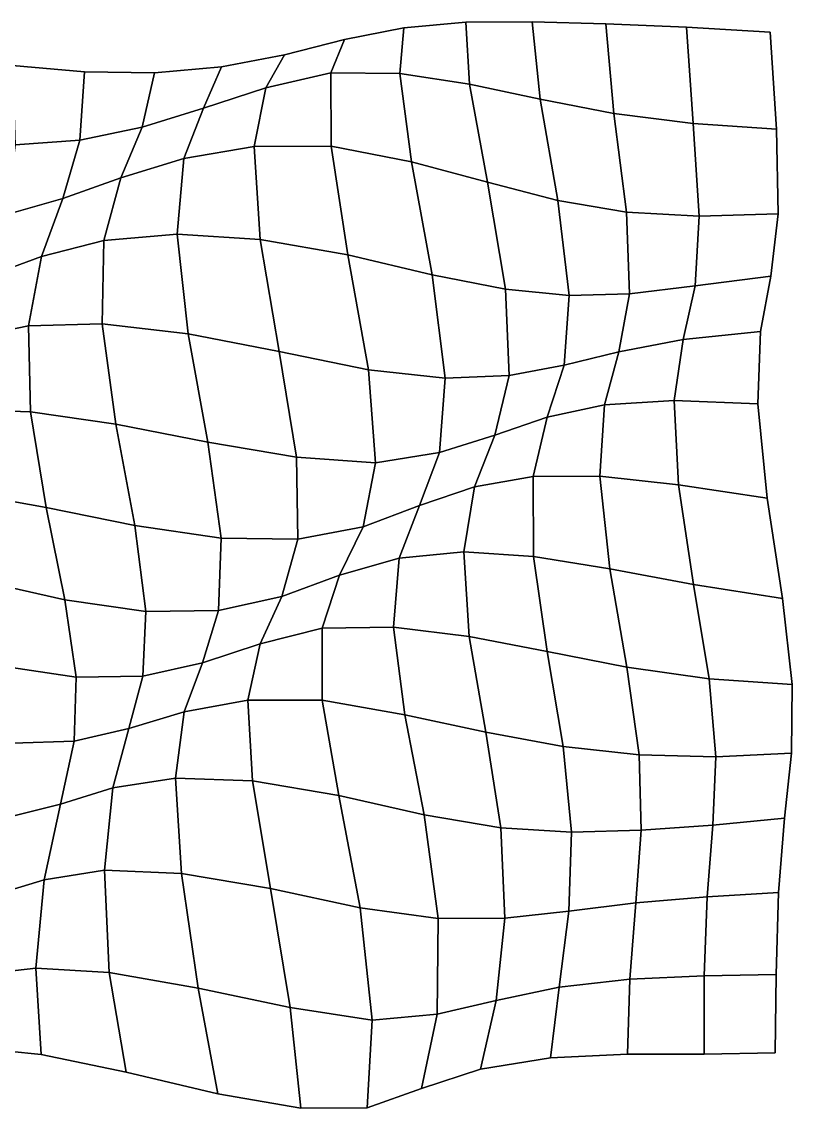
# Model space of a CAD drawing. Extents: x -160 to 226, y -141 to 124.
# Drawn here: x 37.4 to 225.9, y -141.3 to 124.5 of the extents above; entities that cross this region are included whole.
import ezdxf

# ---------------------------------------------------------------- set-up
doc = ezdxf.new("R2010")
doc.units = 0

msp = doc.modelspace()

# ---------------------------------------------------------------- linework, layer by layer
for points in [[(112.993935, 112.000046, 3.363359), (129.862137, 111.838135, 5.703214), (130.893127, 123.013481, 6.513507), (116.361984, 120.111443, 4.383746)], [(112.993935, 112.000046, 3.363359), (116.361984, 120.111443, 4.383746), (130.893127, 123.013481, 6.513507), (129.862137, 111.838135, 5.703214)], [(129.862137, 111.838135, 5.703214), (146.962982, 109.247078, 7.982174), (145.999985, 124.377266, 7.832023), (130.893127, 123.013481, 6.513507)], [(129.862137, 111.838135, 5.703214), (130.893127, 123.013481, 6.513507), (145.999985, 124.377266, 7.832023), (146.962982, 109.247078, 7.982174)], [(146.962982, 109.247078, 7.982174), (164.225235, 105.533997, 9.320182), (162.264481, 124.497879, 7.627948), (145.999985, 124.377266, 7.832023)], [(146.962982, 109.247078, 7.982174), (145.999985, 124.377266, 7.832023), (162.264481, 124.497879, 7.627948), (164.225235, 105.533997, 9.320182)], [(164.225235, 105.533997, 9.320182), (182.239075, 102.043846, 8.684985), (180.264542, 123.961304, 5.428155), (162.264481, 124.497879, 7.627948)], [(164.225235, 105.533997, 9.320182), (162.264481, 124.497879, 7.627948), (180.264542, 123.961304, 5.428155), (182.239075, 102.043846, 8.684985)], [(182.239075, 102.043846, 8.684985), (201.622528, 99.602982, 5.720099), (200.020721, 123.139275, 1.569532), (180.264542, 123.961304, 5.428155)], [(182.239075, 102.043846, 8.684985), (180.264542, 123.961304, 5.428155), (200.020721, 123.139275, 1.569532), (201.622528, 99.602982, 5.720099)], [(201.622528, 99.602982, 5.720099), (222.013809, 98.204018, 1.281546), (220.485764, 121.955467, -2.671299), (200.020721, 123.139275, 1.569532)], [(201.622528, 99.602982, 5.720099), (200.020721, 123.139275, 1.569532), (220.485764, 121.955467, -2.671299), (222.013809, 98.204018, 1.281546)], [(97.134567, 108.310303, 1.088256), (112.993935, 112.000046, 3.363359), (116.361984, 120.111443, 4.383746), (101.693726, 116.412926, 1.72817)], [(97.134567, 108.310303, 1.088256), (101.693726, 116.412926, 1.72817), (116.361984, 120.111443, 4.383746), (112.993935, 112.000046, 3.363359)], [(81.856079, 103.389587, -0.534451), (97.134567, 108.310303, 1.088256), (101.693726, 116.412926, 1.72817), (86.232697, 113.449249, -0.281452)], [(81.856079, 103.389587, -0.534451), (86.232697, 113.449249, -0.281452), (101.693726, 116.412926, 1.72817), (97.134567, 108.310303, 1.088256)], [(35.784855, 94.363579, -2.536921), (51.615398, 95.488373, -2.429226), (52.756935, 112.212738, -2.153942), (35.112358, 113.756325, -2.014851)], [(35.784855, 94.363579, -2.536921), (35.112358, 113.756325, -2.014851), (52.756935, 112.212738, -2.153942), (51.615398, 95.488373, -2.429226)], [(51.615398, 95.488373, -2.429226), (66.841972, 98.706802, -1.716897), (69.883163, 111.986412, -1.588372), (52.756935, 112.212738, -2.153942)], [(51.615398, 95.488373, -2.429226), (52.756935, 112.212738, -2.153942), (69.883163, 111.986412, -1.588372), (66.841972, 98.706802, -1.716897)], [(66.841972, 98.706802, -1.716897), (81.856079, 103.389587, -0.534451), (86.232697, 113.449249, -0.281452), (69.883163, 111.986412, -1.588372)], [(66.841972, 98.706802, -1.716897), (69.883163, 111.986412, -1.588372), (86.232697, 113.449249, -0.281452), (81.856079, 103.389587, -0.534451)], [(94.259697, 93.966087, -0.413694), (113.076843, 94.100632, 0.691813), (112.993935, 112.000046, 3.363359), (97.134567, 108.310303, 1.088256)], [(94.259697, 93.966087, -0.413694), (97.134567, 108.310303, 1.088256), (112.993935, 112.000046, 3.363359), (113.076843, 94.100632, 0.691813)], [(113.076843, 94.100632, 0.691813), (132.738556, 90.224335, 2.598572), (129.862137, 111.838135, 5.703214), (112.993935, 112.000046, 3.363359)], [(113.076843, 94.100632, 0.691813), (112.993935, 112.000046, 3.363359), (129.862137, 111.838135, 5.703214), (132.738556, 90.224335, 2.598572)], [(132.738556, 90.224335, 2.598572), (151.336395, 85.259277, 5.342973), (146.962982, 109.247078, 7.982174), (129.862137, 111.838135, 5.703214)], [(132.738556, 90.224335, 2.598572), (129.862137, 111.838135, 5.703214), (146.962982, 109.247078, 7.982174), (151.336395, 85.259277, 5.342973)], [(151.336395, 85.259277, 5.342973), (168.54567, 80.781845, 8.019124), (164.225235, 105.533997, 9.320182), (146.962982, 109.247078, 7.982174)], [(151.336395, 85.259277, 5.342973), (146.962982, 109.247078, 7.982174), (164.225235, 105.533997, 9.320182), (168.54567, 80.781845, 8.019124)], [(77.053047, 91.051521, -0.999149), (94.259697, 93.966087, -0.413694), (97.134567, 108.310303, 1.088256), (81.856079, 103.389587, -0.534451)], [(77.053047, 91.051521, -0.999149), (81.856079, 103.389587, -0.534451), (97.134567, 108.310303, 1.088256), (94.259697, 93.966087, -0.413694)], [(168.54567, 80.781845, 8.019124), (185.312454, 77.893372, 9.180132), (182.239075, 102.043846, 8.684985), (164.225235, 105.533997, 9.320182)], [(168.54567, 80.781845, 8.019124), (164.225235, 105.533997, 9.320182), (182.239075, 102.043846, 8.684985), (185.312454, 77.893372, 9.180132)], [(61.610008, 86.30912, -1.552637), (77.053047, 91.051521, -0.999149), (81.856079, 103.389587, -0.534451), (66.841972, 98.706802, -1.716897)], [(61.610008, 86.30912, -1.552637), (66.841972, 98.706802, -1.716897), (81.856079, 103.389587, -0.534451), (77.053047, 91.051521, -0.999149)], [(185.312454, 77.893372, 9.180132), (203.099915, 76.959106, 7.80175), (201.622528, 99.602982, 5.720099), (182.239075, 102.043846, 8.684985)], [(185.312454, 77.893372, 9.180132), (182.239075, 102.043846, 8.684985), (201.622528, 99.602982, 5.720099), (203.099915, 76.959106, 7.80175)], [(47.448807, 81.227852, -2.09341), (61.610008, 86.30912, -1.552637), (66.841972, 98.706802, -1.716897), (51.615398, 95.488373, -2.429226)], [(47.448807, 81.227852, -2.09341), (51.615398, 95.488373, -2.429226), (66.841972, 98.706802, -1.716897), (61.610008, 86.30912, -1.552637)], [(203.099915, 76.959106, 7.80175), (222.434418, 77.518814, 4.16584), (222.013809, 98.204018, 1.281546), (201.622528, 99.602982, 5.720099)], [(203.099915, 76.959106, 7.80175), (201.622528, 99.602982, 5.720099), (222.013809, 98.204018, 1.281546), (222.434418, 77.518814, 4.16584)], [(33.72604, 77.360405, -2.358249), (47.448807, 81.227852, -2.09341), (51.615398, 95.488373, -2.429226), (35.784855, 94.363579, -2.536921)], [(33.72604, 77.360405, -2.358249), (35.784855, 94.363579, -2.536921), (51.615398, 95.488373, -2.429226), (47.448807, 81.227852, -2.09341)], [(75.431664, 72.575363, -1.886302), (95.70916, 71.235924, -2.530653), (94.259697, 93.966087, -0.413694), (77.053047, 91.051521, -0.999149)], [(75.431664, 72.575363, -1.886302), (77.053047, 91.051521, -0.999149), (94.259697, 93.966087, -0.413694), (95.70916, 71.235924, -2.530653)], [(95.70916, 71.235924, -2.530653), (117.203056, 67.502213, -2.698982), (113.076843, 94.100632, 0.691813), (94.259697, 93.966087, -0.413694)], [(95.70916, 71.235924, -2.530653), (94.259697, 93.966087, -0.413694), (113.076843, 94.100632, 0.691813), (117.203056, 67.502213, -2.698982)], [(117.203056, 67.502213, -2.698982), (137.779037, 62.609749, -1.300034), (132.738556, 90.224335, 2.598572), (113.076843, 94.100632, 0.691813)], [(117.203056, 67.502213, -2.698982), (113.076843, 94.100632, 0.691813), (132.738556, 90.224335, 2.598572), (137.779037, 62.609749, -1.300034)], [(57.492714, 71.008911, -1.480634), (75.431664, 72.575363, -1.886302), (77.053047, 91.051521, -0.999149), (61.610008, 86.30912, -1.552637)], [(57.492714, 71.008911, -1.480634), (61.610008, 86.30912, -1.552637), (77.053047, 91.051521, -0.999149), (75.431664, 72.575363, -1.886302)], [(137.779037, 62.609749, -1.300034), (155.770645, 59.050106, 1.682858), (151.336395, 85.259277, 5.342973), (132.738556, 90.224335, 2.598572)], [(137.779037, 62.609749, -1.300034), (132.738556, 90.224335, 2.598572), (151.336395, 85.259277, 5.342973), (155.770645, 59.050106, 1.682858)], [(42.27446, 67.093857, -1.457297), (57.492714, 71.008911, -1.480634), (61.610008, 86.30912, -1.552637), (47.448807, 81.227852, -2.09341)], [(42.27446, 67.093857, -1.457297), (47.448807, 81.227852, -2.09341), (61.610008, 86.30912, -1.552637), (57.492714, 71.008911, -1.480634)], [(155.770645, 59.050106, 1.682858), (171.333496, 57.515873, 5.346238), (168.54567, 80.781845, 8.019124), (151.336395, 85.259277, 5.342973)], [(155.770645, 59.050106, 1.682858), (151.336395, 85.259277, 5.342973), (168.54567, 80.781845, 8.019124), (171.333496, 57.515873, 5.346238)], [(29.31954, 62.341022, -1.571967), (42.27446, 67.093857, -1.457297), (47.448807, 81.227852, -2.09341), (33.72604, 77.360405, -2.358249)], [(29.31954, 62.341022, -1.571967), (33.72604, 77.360405, -2.358249), (47.448807, 81.227852, -2.09341), (42.27446, 67.093857, -1.457297)], [(171.333496, 57.515873, 5.346238), (186.058441, 57.975346, 8.002085), (185.312454, 77.893372, 9.180132), (168.54567, 80.781845, 8.019124)], [(171.333496, 57.515873, 5.346238), (168.54567, 80.781845, 8.019124), (185.312454, 77.893372, 9.180132), (186.058441, 57.975346, 8.002085)], [(186.058441, 57.975346, 8.002085), (202.129227, 59.864307, 8.171271), (203.099915, 76.959106, 7.80175), (185.312454, 77.893372, 9.180132)], [(186.058441, 57.975346, 8.002085), (185.312454, 77.893372, 9.180132), (203.099915, 76.959106, 7.80175), (202.129227, 59.864307, 8.171271)], [(202.129227, 59.864307, 8.171271), (220.64769, 62.291862, 5.669807), (222.434418, 77.518814, 4.16584), (203.099915, 76.959106, 7.80175)], [(202.129227, 59.864307, 8.171271), (203.099915, 76.959106, 7.80175), (222.434418, 77.518814, 4.16584), (220.64769, 62.291862, 5.669807)], [(57.096207, 50.574272, -1.785183), (78.103493, 48.139252, -3.214092), (75.431664, 72.575363, -1.886302), (57.492714, 71.008911, -1.480634)], [(57.096207, 50.574272, -1.785183), (57.492714, 71.008911, -1.480634), (75.431664, 72.575363, -1.886302), (78.103493, 48.139252, -3.214092)], [(78.103493, 48.139252, -3.214092), (100.416275, 43.814114, -4.837358), (95.70916, 71.235924, -2.530653), (75.431664, 72.575363, -1.886302)], [(78.103493, 48.139252, -3.214092), (75.431664, 72.575363, -1.886302), (95.70916, 71.235924, -2.530653), (100.416275, 43.814114, -4.837358)], [(39.029125, 50.137962, -0.885657), (57.096207, 50.574272, -1.785183), (57.492714, 71.008911, -1.480634), (42.27446, 67.093857, -1.457297)], [(39.029125, 50.137962, -0.885657), (42.27446, 67.093857, -1.457297), (57.492714, 71.008911, -1.480634), (57.096207, 50.574272, -1.785183)], [(100.416275, 43.814114, -4.837358), (122.206322, 39.37122, -5.802549), (117.203056, 67.502213, -2.698982), (95.70916, 71.235924, -2.530653)], [(100.416275, 43.814114, -4.837358), (95.70916, 71.235924, -2.530653), (117.203056, 67.502213, -2.698982), (122.206322, 39.37122, -5.802549)], [(24.696411, 47.167519, -0.467683), (39.029125, 50.137962, -0.885657), (42.27446, 67.093857, -1.457297), (29.31954, 62.341022, -1.571967)], [(24.696411, 47.167519, -0.467683), (29.31954, 62.341022, -1.571967), (42.27446, 67.093857, -1.457297), (39.029125, 50.137962, -0.885657)], [(122.206322, 39.37122, -5.802549), (140.976959, 37.322052, -4.521698), (137.779037, 62.609749, -1.300034), (117.203056, 67.502213, -2.698982)], [(122.206322, 39.37122, -5.802549), (117.203056, 67.502213, -2.698982), (137.779037, 62.609749, -1.300034), (140.976959, 37.322052, -4.521698)], [(140.976959, 37.322052, -4.521698), (156.597122, 37.965935, -1.259067), (155.770645, 59.050106, 1.682858), (137.779037, 62.609749, -1.300034)], [(140.976959, 37.322052, -4.521698), (137.779037, 62.609749, -1.300034), (155.770645, 59.050106, 1.682858), (156.597122, 37.965935, -1.259067)], [(199.16684, 46.739174, 7.615291), (218.114426, 48.691071, 5.975101), (220.64769, 62.291862, 5.669807), (202.129227, 59.864307, 8.171271)], [(199.16684, 46.739174, 7.615291), (202.129227, 59.864307, 8.171271), (220.64769, 62.291862, 5.669807), (218.114426, 48.691071, 5.975101)], [(156.597122, 37.965935, -1.259067), (170.081024, 40.512543, 3.01646), (171.333496, 57.515873, 5.346238), (155.770645, 59.050106, 1.682858)], [(156.597122, 37.965935, -1.259067), (155.770645, 59.050106, 1.682858), (171.333496, 57.515873, 5.346238), (170.081024, 40.512543, 3.01646)], [(183.496017, 43.784389, 6.509429), (199.16684, 46.739174, 7.615291), (202.129227, 59.864307, 8.171271), (186.058441, 57.975346, 8.002085)], [(183.496017, 43.784389, 6.509429), (186.058441, 57.975346, 8.002085), (202.129227, 59.864307, 8.171271), (199.16684, 46.739174, 7.615291)], [(170.081024, 40.512543, 3.01646), (183.496017, 43.784389, 6.509429), (186.058441, 57.975346, 8.002085), (171.333496, 57.515873, 5.346238)], [(170.081024, 40.512543, 3.01646), (171.333496, 57.515873, 5.346238), (186.058441, 57.975346, 8.002085), (183.496017, 43.784389, 6.509429)], [(39.566296, 29.114336, -0.293911), (60.448414, 26.065552, -2.143068), (57.096207, 50.574272, -1.785183), (39.029125, 50.137962, -0.885657)], [(39.566296, 29.114336, -0.293911), (39.029125, 50.137962, -0.885657), (57.096207, 50.574272, -1.785183), (60.448414, 26.065552, -2.143068)], [(60.448414, 26.065552, -2.143068), (82.902176, 21.695671, -4.398306), (78.103493, 48.139252, -3.214092), (57.096207, 50.574272, -1.785183)], [(60.448414, 26.065552, -2.143068), (57.096207, 50.574272, -1.785183), (78.103493, 48.139252, -3.214092), (82.902176, 21.695671, -4.398306)], [(22.44314, 29.617262, 0.86045), (39.566296, 29.114336, -0.293911), (39.029125, 50.137962, -0.885657), (24.696411, 47.167519, -0.467683)], [(22.44314, 29.617262, 0.86045), (24.696411, 47.167519, -0.467683), (39.029125, 50.137962, -0.885657), (39.566296, 29.114336, -0.293911)], [(82.902176, 21.695671, -4.398306), (104.598511, 17.959896, -6.508901), (100.416275, 43.814114, -4.837358), (78.103493, 48.139252, -3.214092)], [(82.902176, 21.695671, -4.398306), (78.103493, 48.139252, -3.214092), (100.416275, 43.814114, -4.837358), (104.598511, 17.959896, -6.508901)], [(197.011963, 31.822094, 6.755599), (217.455383, 31.073431, 5.415975), (218.114426, 48.691071, 5.975101), (199.16684, 46.739174, 7.615291)], [(197.011963, 31.822094, 6.755599), (199.16684, 46.739174, 7.615291), (218.114426, 48.691071, 5.975101), (217.455383, 31.073431, 5.415975)], [(179.969208, 30.776369, 5.534947), (197.011963, 31.822094, 6.755599), (199.16684, 46.739174, 7.615291), (183.496017, 43.784389, 6.509429)], [(179.969208, 30.776369, 5.534947), (183.496017, 43.784389, 6.509429), (199.16684, 46.739174, 7.615291), (197.011963, 31.822094, 6.755599)], [(104.598511, 17.959896, -6.508901), (123.961792, 16.602213, -7.598707), (122.206322, 39.37122, -5.802549), (100.416275, 43.814114, -4.837358)], [(104.598511, 17.959896, -6.508901), (100.416275, 43.814114, -4.837358), (122.206322, 39.37122, -5.802549), (123.961792, 16.602213, -7.598707)], [(165.938568, 27.751776, 1.962243), (179.969208, 30.776369, 5.534947), (183.496017, 43.784389, 6.509429), (170.081024, 40.512543, 3.01646)], [(165.938568, 27.751776, 1.962243), (170.081024, 40.512543, 3.01646), (183.496017, 43.784389, 6.509429), (179.969208, 30.776369, 5.534947)], [(153.127533, 23.408777, -2.467461), (165.938568, 27.751776, 1.962243), (170.081024, 40.512543, 3.01646), (156.597122, 37.965935, -1.259067)], [(153.127533, 23.408777, -2.467461), (156.597122, 37.965935, -1.259067), (170.081024, 40.512543, 3.01646), (165.938568, 27.751776, 1.962243)], [(123.961792, 16.602213, -7.598707), (139.631592, 19.115709, -6.018187), (140.976959, 37.322052, -4.521698), (122.206322, 39.37122, -5.802549)], [(123.961792, 16.602213, -7.598707), (122.206322, 39.37122, -5.802549), (140.976959, 37.322052, -4.521698), (139.631592, 19.115709, -6.018187)], [(139.631592, 19.115709, -6.018187), (153.127533, 23.408777, -2.467461), (156.597122, 37.965935, -1.259067), (140.976959, 37.322052, -4.521698)], [(139.631592, 19.115709, -6.018187), (140.976959, 37.322052, -4.521698), (156.597122, 37.965935, -1.259067), (153.127533, 23.408777, -2.467461)], [(23.845465, 9.205873, 2.559028), (43.362114, 5.639633, 0.885962), (39.566296, 29.114336, -0.293911), (22.44314, 29.617262, 0.86045)], [(23.845465, 9.205873, 2.559028), (22.44314, 29.617262, 0.86045), (39.566296, 29.114336, -0.293911), (43.362114, 5.639633, 0.885962)], [(162.522095, 13.286321, 2.10507), (178.835648, 13.312562, 4.943435), (179.969208, 30.776369, 5.534947), (165.938568, 27.751776, 1.962243)], [(162.522095, 13.286321, 2.10507), (165.938568, 27.751776, 1.962243), (179.969208, 30.776369, 5.534947), (178.835648, 13.312562, 4.943435)], [(178.835648, 13.312562, 4.943435), (198.02095, 11.2045, 5.626983), (197.011963, 31.822094, 6.755599), (179.969208, 30.776369, 5.534947)], [(178.835648, 13.312562, 4.943435), (179.969208, 30.776369, 5.534947), (197.011963, 31.822094, 6.755599), (198.02095, 11.2045, 5.626983)], [(198.02095, 11.2045, 5.626983), (219.773132, 7.984342, 4.243218), (217.455383, 31.073431, 5.415975), (197.011963, 31.822094, 6.755599)], [(198.02095, 11.2045, 5.626983), (197.011963, 31.822094, 6.755599), (217.455383, 31.073431, 5.415975), (219.773132, 7.984342, 4.243218)], [(43.362114, 5.639633, 0.885962), (65.039085, 1.275404, -1.634573), (60.448414, 26.065552, -2.143068), (39.566296, 29.114336, -0.293911)], [(43.362114, 5.639633, 0.885962), (39.566296, 29.114336, -0.293911), (60.448414, 26.065552, -2.143068), (65.039085, 1.275404, -1.634573)], [(148.176849, 10.747349, -1.821188), (162.522095, 13.286321, 2.10507), (165.938568, 27.751776, 1.962243), (153.127533, 23.408777, -2.467461)], [(148.176849, 10.747349, -1.821188), (153.127533, 23.408777, -2.467461), (165.938568, 27.751776, 1.962243), (162.522095, 13.286321, 2.10507)], [(65.039085, 1.275404, -1.634573), (86.167755, -1.793699, -4.323414), (82.902176, 21.695671, -4.398306), (60.448414, 26.065552, -2.143068)], [(65.039085, 1.275404, -1.634573), (60.448414, 26.065552, -2.143068), (82.902176, 21.695671, -4.398306), (86.167755, -1.793699, -4.323414)], [(86.167755, -1.793699, -4.323414), (104.915001, -2.030803, -6.46243), (104.598511, 17.959896, -6.508901), (82.902176, 21.695671, -4.398306)], [(86.167755, -1.793699, -4.323414), (82.902176, 21.695671, -4.398306), (104.598511, 17.959896, -6.508901), (104.915001, -2.030803, -6.46243)], [(134.669464, 6.169917, -5.326034), (148.176849, 10.747349, -1.821188), (153.127533, 23.408777, -2.467461), (139.631592, 19.115709, -6.018187)], [(134.669464, 6.169917, -5.326034), (139.631592, 19.115709, -6.018187), (153.127533, 23.408777, -2.467461), (148.176849, 10.747349, -1.821188)], [(120.897987, 0.933887, -7.219598), (134.669464, 6.169917, -5.326034), (139.631592, 19.115709, -6.018187), (123.961792, 16.602213, -7.598707)], [(120.897987, 0.933887, -7.219598), (123.961792, 16.602213, -7.598707), (139.631592, 19.115709, -6.018187), (134.669464, 6.169917, -5.326034)], [(104.915001, -2.030803, -6.46243), (120.897987, 0.933887, -7.219598), (123.961792, 16.602213, -7.598707), (104.598511, 17.959896, -6.508901)], [(104.915001, -2.030803, -6.46243), (104.598511, 17.959896, -6.508901), (123.961792, 16.602213, -7.598707), (120.897987, 0.933887, -7.219598)], [(162.57933, -6.293245, 3.053954), (181.233398, -9.330127, 4.542824), (178.835648, 13.312562, 4.943435), (162.522095, 13.286321, 2.10507)], [(162.57933, -6.293245, 3.053954), (162.522095, 13.286321, 2.10507), (178.835648, 13.312562, 4.943435), (181.233398, -9.330127, 4.542824)], [(181.233398, -9.330127, 4.542824), (201.743576, -13.169393, 4.305885), (198.02095, 11.2045, 5.626983), (178.835648, 13.312562, 4.943435)], [(181.233398, -9.330127, 4.542824), (178.835648, 13.312562, 4.943435), (198.02095, 11.2045, 5.626983), (201.743576, -13.169393, 4.305885)], [(129.743042, -6.716962, -2.422836), (145.514343, -5.181688, 0.354383), (148.176849, 10.747349, -1.821188), (134.669464, 6.169917, -5.326034)], [(129.743042, -6.716962, -2.422836), (134.669464, 6.169917, -5.326034), (148.176849, 10.747349, -1.821188), (145.514343, -5.181688, 0.354383)], [(145.514343, -5.181688, 0.354383), (162.57933, -6.293245, 3.053954), (162.522095, 13.286321, 2.10507), (148.176849, 10.747349, -1.821188)], [(145.514343, -5.181688, 0.354383), (148.176849, 10.747349, -1.821188), (162.522095, 13.286321, 2.10507), (162.57933, -6.293245, 3.053954)], [(201.743576, -13.169393, 4.305885), (223.478226, -16.559206, 2.801224), (219.773132, 7.984342, 4.243218), (198.02095, 11.2045, 5.626983)], [(201.743576, -13.169393, 4.305885), (198.02095, 11.2045, 5.626983), (219.773132, 7.984342, 4.243218), (223.478226, -16.559206, 2.801224)], [(28.071005, -12.458857, 4.683975), (47.983124, -16.897228, 3.169241), (43.362114, 5.639633, 0.885962), (23.845465, 9.205873, 2.559028)], [(28.071005, -12.458857, 4.683975), (23.845465, 9.205873, 2.559028), (43.362114, 5.639633, 0.885962), (47.983124, -16.897228, 3.169241)], [(47.983124, -16.897228, 3.169241), (67.762344, -19.778299, 0.647595), (65.039085, 1.275404, -1.634573), (43.362114, 5.639633, 0.885962)], [(47.983124, -16.897228, 3.169241), (43.362114, 5.639633, 0.885962), (65.039085, 1.275404, -1.634573), (67.762344, -19.778299, 0.647595)], [(115.159897, -10.882137, -4.134631), (129.743042, -6.716962, -2.422836), (134.669464, 6.169917, -5.326034), (120.897987, 0.933887, -7.219598)], [(115.159897, -10.882137, -4.134631), (120.897987, 0.933887, -7.219598), (134.669464, 6.169917, -5.326034), (129.743042, -6.716962, -2.422836)], [(67.762344, -19.778299, 0.647595), (85.554802, -19.502522, -1.954303), (86.167755, -1.793699, -4.323414), (65.039085, 1.275404, -1.634573)], [(67.762344, -19.778299, 0.647595), (65.039085, 1.275404, -1.634573), (86.167755, -1.793699, -4.323414), (85.554802, -19.502522, -1.954303)], [(101.027298, -16.0695, -3.786607), (115.159897, -10.882137, -4.134631), (120.897987, 0.933887, -7.219598), (104.915001, -2.030803, -6.46243)], [(101.027298, -16.0695, -3.786607), (104.915001, -2.030803, -6.46243), (120.897987, 0.933887, -7.219598), (115.159897, -10.882137, -4.134631)], [(85.554802, -19.502522, -1.954303), (101.027298, -16.0695, -3.786607), (104.915001, -2.030803, -6.46243), (86.167755, -1.793699, -4.323414)], [(85.554802, -19.502522, -1.954303), (86.167755, -1.793699, -4.323414), (104.915001, -2.030803, -6.46243), (101.027298, -16.0695, -3.786607)], [(128.31955, -23.566433, 1.773094), (146.893204, -25.904421, 3.059949), (145.514343, -5.181688, 0.354383), (129.743042, -6.716962, -2.422836)], [(128.31955, -23.566433, 1.773094), (129.743042, -6.716962, -2.422836), (145.514343, -5.181688, 0.354383), (146.893204, -25.904421, 3.059949)], [(146.893204, -25.904421, 3.059949), (165.901703, -29.572758, 4.011756), (162.57933, -6.293245, 3.053954), (145.514343, -5.181688, 0.354383)], [(146.893204, -25.904421, 3.059949), (145.514343, -5.181688, 0.354383), (162.57933, -6.293245, 3.053954), (165.901703, -29.572758, 4.011756)], [(110.859573, -23.836109, 1.032981), (128.31955, -23.566433, 1.773094), (129.743042, -6.716962, -2.422836), (115.159897, -10.882137, -4.134631)], [(110.859573, -23.836109, 1.032981), (115.159897, -10.882137, -4.134631), (129.743042, -6.716962, -2.422836), (128.31955, -23.566433, 1.773094)], [(165.901703, -29.572758, 4.011756), (185.382553, -33.347382, 3.975231), (181.233398, -9.330127, 4.542824), (162.57933, -6.293245, 3.053954)], [(165.901703, -29.572758, 4.011756), (162.57933, -6.293245, 3.053954), (181.233398, -9.330127, 4.542824), (185.382553, -33.347382, 3.975231)], [(185.382553, -33.347382, 3.975231), (205.553741, -36.26704, 2.939925), (201.743576, -13.169393, 4.305885), (181.233398, -9.330127, 4.542824)], [(185.382553, -33.347382, 3.975231), (181.233398, -9.330127, 4.542824), (201.743576, -13.169393, 4.305885), (205.553741, -36.26704, 2.939925)], [(32.692154, -33.146519, 6.713663), (50.751869, -35.838177, 6.292944), (47.983124, -16.897228, 3.169241), (28.071005, -12.458857, 4.683975)], [(32.692154, -33.146519, 6.713663), (28.071005, -12.458857, 4.683975), (47.983124, -16.897228, 3.169241), (50.751869, -35.838177, 6.292944)], [(95.748428, -27.636177, 1.270008), (110.859573, -23.836109, 1.032981), (115.159897, -10.882137, -4.134631), (101.027298, -16.0695, -3.786607)], [(95.748428, -27.636177, 1.270008), (101.027298, -16.0695, -3.786607), (115.159897, -10.882137, -4.134631), (110.859573, -23.836109, 1.032981)], [(205.553741, -36.26704, 2.939925), (225.886398, -37.633968, 1.558617), (223.478226, -16.559206, 2.801224), (201.743576, -13.169393, 4.305885)], [(205.553741, -36.26704, 2.939925), (201.743576, -13.169393, 4.305885), (223.478226, -16.559206, 2.801224), (225.886398, -37.633968, 1.558617)], [(50.751869, -35.838177, 6.292944), (67.045273, -35.578194, 4.636761), (67.762344, -19.778299, 0.647595), (47.983124, -16.897228, 3.169241)], [(50.751869, -35.838177, 6.292944), (47.983124, -16.897228, 3.169241), (67.762344, -19.778299, 0.647595), (67.045273, -35.578194, 4.636761)], [(81.625069, -32.304626, 2.668184), (95.748428, -27.636177, 1.270008), (101.027298, -16.0695, -3.786607), (85.554802, -19.502522, -1.954303)], [(81.625069, -32.304626, 2.668184), (85.554802, -19.502522, -1.954303), (101.027298, -16.0695, -3.786607), (95.748428, -27.636177, 1.270008)], [(67.045273, -35.578194, 4.636761), (81.625069, -32.304626, 2.668184), (85.554802, -19.502522, -1.954303), (67.762344, -19.778299, 0.647595)], [(67.045273, -35.578194, 4.636761), (67.762344, -19.778299, 0.647595), (85.554802, -19.502522, -1.954303), (81.625069, -32.304626, 2.668184)], [(92.734169, -41.440872, 6.80071), (110.881958, -41.444931, 6.274063), (110.859573, -23.836109, 1.032981), (95.748428, -27.636177, 1.270008)], [(92.734169, -41.440872, 6.80071), (95.748428, -27.636177, 1.270008), (110.859573, -23.836109, 1.032981), (110.881958, -41.444931, 6.274063)], [(110.881958, -41.444931, 6.274063), (131.106552, -45.01466, 5.509829), (128.31955, -23.566433, 1.773094), (110.859573, -23.836109, 1.032981)], [(110.881958, -41.444931, 6.274063), (110.859573, -23.836109, 1.032981), (128.31955, -23.566433, 1.773094), (131.106552, -45.01466, 5.509829)], [(131.106552, -45.01466, 5.509829), (150.945129, -49.283497, 4.980584), (146.893204, -25.904421, 3.059949), (128.31955, -23.566433, 1.773094)], [(131.106552, -45.01466, 5.509829), (128.31955, -23.566433, 1.773094), (146.893204, -25.904421, 3.059949), (150.945129, -49.283497, 4.980584)], [(150.945129, -49.283497, 4.980584), (169.877045, -52.757591, 4.229916), (165.901703, -29.572758, 4.011756), (146.893204, -25.904421, 3.059949)], [(150.945129, -49.283497, 4.980584), (146.893204, -25.904421, 3.059949), (165.901703, -29.572758, 4.011756), (169.877045, -52.757591, 4.229916)], [(77.165131, -44.269566, 7.784642), (92.734169, -41.440872, 6.80071), (95.748428, -27.636177, 1.270008), (81.625069, -32.304626, 2.668184)], [(77.165131, -44.269566, 7.784642), (81.625069, -32.304626, 2.668184), (95.748428, -27.636177, 1.270008), (92.734169, -41.440872, 6.80071)], [(169.877045, -52.757591, 4.229916), (188.436096, -54.802902, 3.062035), (185.382553, -33.347382, 3.975231), (165.901703, -29.572758, 4.011756)], [(169.877045, -52.757591, 4.229916), (165.901703, -29.572758, 4.011756), (185.382553, -33.347382, 3.975231), (188.436096, -54.802902, 3.062035)], [(35.132866, -51.992565, 7.446102), (50.223232, -51.450382, 8.809786), (50.751869, -35.838177, 6.292944), (32.692154, -33.146519, 6.713663)], [(35.132866, -51.992565, 7.446102), (32.692154, -33.146519, 6.713663), (50.751869, -35.838177, 6.292944), (50.223232, -51.450382, 8.809786)], [(63.603561, -48.362503, 8.704586), (77.165131, -44.269566, 7.784642), (81.625069, -32.304626, 2.668184), (67.045273, -35.578194, 4.636761)], [(63.603561, -48.362503, 8.704586), (67.045273, -35.578194, 4.636761), (81.625069, -32.304626, 2.668184), (77.165131, -44.269566, 7.784642)], [(188.436096, -54.802902, 3.062035), (207.169373, -55.333614, 1.762757), (205.553741, -36.26704, 2.939925), (185.382553, -33.347382, 3.975231)], [(188.436096, -54.802902, 3.062035), (185.382553, -33.347382, 3.975231), (205.553741, -36.26704, 2.939925), (207.169373, -55.333614, 1.762757)], [(50.223232, -51.450382, 8.809786), (63.603561, -48.362503, 8.704586), (67.045273, -35.578194, 4.636761), (50.751869, -35.838177, 6.292944)], [(50.223232, -51.450382, 8.809786), (50.751869, -35.838177, 6.292944), (67.045273, -35.578194, 4.636761), (63.603561, -48.362503, 8.704586)], [(207.169373, -55.333614, 1.762757), (225.72879, -54.438019, 0.890325), (225.886398, -37.633968, 1.558617), (205.553741, -36.26704, 2.939925)], [(207.169373, -55.333614, 1.762757), (205.553741, -36.26704, 2.939925), (225.886398, -37.633968, 1.558617), (225.72879, -54.438019, 0.890325)], [(75.041283, -60.506035, 10.556993), (93.884895, -61.181564, 9.965823), (92.734169, -41.440872, 6.80071), (77.165131, -44.269566, 7.784642)], [(75.041283, -60.506035, 10.556993), (77.165131, -44.269566, 7.784642), (92.734169, -41.440872, 6.80071), (93.884895, -61.181564, 9.965823)], [(93.884895, -61.181564, 9.965823), (114.981171, -64.738235, 9.037306), (110.881958, -41.444931, 6.274063), (92.734169, -41.440872, 6.80071)], [(93.884895, -61.181564, 9.965823), (92.734169, -41.440872, 6.80071), (110.881958, -41.444931, 6.274063), (114.981171, -64.738235, 9.037306)], [(114.981171, -64.738235, 9.037306), (135.867599, -69.493858, 7.018042), (131.106552, -45.01466, 5.509829), (110.881958, -41.444931, 6.274063)], [(114.981171, -64.738235, 9.037306), (110.881958, -41.444931, 6.274063), (131.106552, -45.01466, 5.509829), (135.867599, -69.493858, 7.018042)], [(59.678642, -62.911617, 10.325267), (75.041283, -60.506035, 10.556993), (77.165131, -44.269566, 7.784642), (63.603561, -48.362503, 8.704586)], [(59.678642, -62.911617, 10.325267), (63.603561, -48.362503, 8.704586), (77.165131, -44.269566, 7.784642), (75.041283, -60.506035, 10.556993)], [(135.867599, -69.493858, 7.018042), (154.638107, -72.641785, 5.172804), (150.945129, -49.283497, 4.980584), (131.106552, -45.01466, 5.509829)], [(135.867599, -69.493858, 7.018042), (131.106552, -45.01466, 5.509829), (150.945129, -49.283497, 4.980584), (154.638107, -72.641785, 5.172804)], [(46.91468, -66.871674, 8.765224), (59.678642, -62.911617, 10.325267), (63.603561, -48.362503, 8.704586), (50.223232, -51.450382, 8.809786)], [(46.91468, -66.871674, 8.765224), (50.223232, -51.450382, 8.809786), (63.603561, -48.362503, 8.704586), (59.678642, -62.911617, 10.325267)], [(154.638107, -72.641785, 5.172804), (171.899002, -73.71991, 3.473609), (169.877045, -52.757591, 4.229916), (150.945129, -49.283497, 4.980584)], [(154.638107, -72.641785, 5.172804), (150.945129, -49.283497, 4.980584), (169.877045, -52.757591, 4.229916), (171.899002, -73.71991, 3.473609)], [(34.186321, -70.111366, 5.690649), (46.91468, -66.871674, 8.765224), (50.223232, -51.450382, 8.809786), (35.132866, -51.992565, 7.446102)], [(34.186321, -70.111366, 5.690649), (35.132866, -51.992565, 7.446102), (50.223232, -51.450382, 8.809786), (46.91468, -66.871674, 8.765224)], [(171.899002, -73.71991, 3.473609), (188.954407, -73.272575, 2.01877), (188.436096, -54.802902, 3.062035), (169.877045, -52.757591, 4.229916)], [(171.899002, -73.71991, 3.473609), (169.877045, -52.757591, 4.229916), (188.436096, -54.802902, 3.062035), (188.954407, -73.272575, 2.01877)], [(188.954407, -73.272575, 2.01877), (206.480789, -72.005516, 1.107523), (207.169373, -55.333614, 1.762757), (188.436096, -54.802902, 3.062035)], [(188.954407, -73.272575, 2.01877), (188.436096, -54.802902, 3.062035), (207.169373, -55.333614, 1.762757), (206.480789, -72.005516, 1.107523)], [(206.480789, -72.005516, 1.107523), (223.989746, -70.30835, 0.961063), (225.72879, -54.438019, 0.890325), (207.169373, -55.333614, 1.762757)], [(206.480789, -72.005516, 1.107523), (207.169373, -55.333614, 1.762757), (225.72879, -54.438019, 0.890325), (223.989746, -70.30835, 0.961063)], [(57.622292, -83.051514, 7.932858), (76.448288, -83.826096, 9.073331), (75.041283, -60.506035, 10.556993), (59.678642, -62.911617, 10.325267)], [(57.622292, -83.051514, 7.932858), (59.678642, -62.911617, 10.325267), (75.041283, -60.506035, 10.556993), (76.448288, -83.826096, 9.073331)], [(76.448288, -83.826096, 9.073331), (98.274223, -87.525795, 8.948067), (93.884895, -61.181564, 9.965823), (75.041283, -60.506035, 10.556993)], [(76.448288, -83.826096, 9.073331), (75.041283, -60.506035, 10.556993), (93.884895, -61.181564, 9.965823), (98.274223, -87.525795, 8.948067)], [(42.927689, -85.364899, 5.295475), (57.622292, -83.051514, 7.932858), (59.678642, -62.911617, 10.325267), (46.91468, -66.871674, 8.765224)], [(42.927689, -85.364899, 5.295475), (46.91468, -66.871674, 8.765224), (59.678642, -62.911617, 10.325267), (57.622292, -83.051514, 7.932858)], [(98.274223, -87.525795, 8.948067), (120.227859, -92.236214, 8.002917), (114.981171, -64.738235, 9.037306), (93.884895, -61.181564, 9.965823)], [(98.274223, -87.525795, 8.948067), (93.884895, -61.181564, 9.965823), (114.981171, -64.738235, 9.037306), (120.227859, -92.236214, 8.002917)], [(120.227859, -92.236214, 8.002917), (139.247879, -94.837616, 5.792334), (135.867599, -69.493858, 7.018042), (114.981171, -64.738235, 9.037306)], [(120.227859, -92.236214, 8.002917), (114.981171, -64.738235, 9.037306), (135.867599, -69.493858, 7.018042), (139.247879, -94.837616, 5.792334)], [(30.743118, -89.050499, 1.441148), (42.927689, -85.364899, 5.295475), (46.91468, -66.871674, 8.765224), (34.186321, -70.111366, 5.690649)], [(30.743118, -89.050499, 1.441148), (34.186321, -70.111366, 5.690649), (46.91468, -66.871674, 8.765224), (42.927689, -85.364899, 5.295475)], [(139.247879, -94.837616, 5.792334), (155.592148, -94.738762, 3.812624), (154.638107, -72.641785, 5.172804), (135.867599, -69.493858, 7.018042)], [(139.247879, -94.837616, 5.792334), (135.867599, -69.493858, 7.018042), (154.638107, -72.641785, 5.172804), (155.592148, -94.738762, 3.812624)], [(205.070953, -89.551453, 1.219002), (222.483566, -88.460121, 1.601667), (223.989746, -70.30835, 0.961063), (206.480789, -72.005516, 1.107523)], [(205.070953, -89.551453, 1.219002), (206.480789, -72.005516, 1.107523), (223.989746, -70.30835, 0.961063), (222.483566, -88.460121, 1.601667)], [(155.592148, -94.738762, 3.812624), (171.20784, -93.027969, 2.291297), (171.899002, -73.71991, 3.473609), (154.638107, -72.641785, 5.172804)], [(155.592148, -94.738762, 3.812624), (154.638107, -72.641785, 5.172804), (171.899002, -73.71991, 3.473609), (171.20784, -93.027969, 2.291297)], [(171.20784, -93.027969, 2.291297), (187.648193, -91.062279, 1.393052), (188.954407, -73.272575, 2.01877), (171.899002, -73.71991, 3.473609)], [(171.20784, -93.027969, 2.291297), (171.899002, -73.71991, 3.473609), (188.954407, -73.272575, 2.01877), (187.648193, -91.062279, 1.393052)], [(187.648193, -91.062279, 1.393052), (205.070953, -89.551453, 1.219002), (206.480789, -72.005516, 1.107523), (188.954407, -73.272575, 2.01877)], [(187.648193, -91.062279, 1.393052), (188.954407, -73.272575, 2.01877), (206.480789, -72.005516, 1.107523), (205.070953, -89.551453, 1.219002)], [(40.819439, -106.995224, -0.2563), (58.76413, -108.056084, 2.468669), (57.622292, -83.051514, 7.932858), (42.927689, -85.364899, 5.295475)], [(40.819439, -106.995224, -0.2563), (42.927689, -85.364899, 5.295475), (57.622292, -83.051514, 7.932858), (58.76413, -108.056084, 2.468669)], [(58.76413, -108.056084, 2.468669), (80.559708, -111.898315, 4.070334), (76.448288, -83.826096, 9.073331), (57.622292, -83.051514, 7.932858)], [(58.76413, -108.056084, 2.468669), (57.622292, -83.051514, 7.932858), (76.448288, -83.826096, 9.073331), (80.559708, -111.898315, 4.070334)], [(80.559708, -111.898315, 4.070334), (103.107704, -116.640129, 4.559775), (98.274223, -87.525795, 8.948067), (76.448288, -83.826096, 9.073331)], [(80.559708, -111.898315, 4.070334), (76.448288, -83.826096, 9.073331), (98.274223, -87.525795, 8.948067), (103.107704, -116.640129, 4.559775)], [(27.210108, -108.581963, -3.566421), (40.819439, -106.995224, -0.2563), (42.927689, -85.364899, 5.295475), (30.743118, -89.050499, 1.441148)], [(27.210108, -108.581963, -3.566421), (30.743118, -89.050499, 1.441148), (42.927689, -85.364899, 5.295475), (40.819439, -106.995224, -0.2563)], [(103.107704, -116.640129, 4.559775), (123.139229, -119.707191, 4.278224), (120.227859, -92.236214, 8.002917), (98.274223, -87.525795, 8.948067)], [(103.107704, -116.640129, 4.559775), (98.274223, -87.525795, 8.948067), (120.227859, -92.236214, 8.002917), (123.139229, -119.707191, 4.278224)], [(186.171356, -109.678337, 1.560142), (204.341965, -108.907104, 1.889169), (205.070953, -89.551453, 1.219002), (187.648193, -91.062279, 1.393052)], [(186.171356, -109.678337, 1.560142), (187.648193, -91.062279, 1.393052), (205.070953, -89.551453, 1.219002), (204.341965, -108.907104, 1.889169)], [(204.341965, -108.907104, 1.889169), (221.947052, -108.553864, 2.210532), (222.483566, -88.460121, 1.601667), (205.070953, -89.551453, 1.219002)], [(204.341965, -108.907104, 1.889169), (205.070953, -89.551453, 1.219002), (222.483566, -88.460121, 1.601667), (221.947052, -108.553864, 2.210532)], [(123.139229, -119.707191, 4.278224), (138.994019, -118.285767, 3.119009), (139.247879, -94.837616, 5.792334), (120.227859, -92.236214, 8.002917)], [(123.139229, -119.707191, 4.278224), (120.227859, -92.236214, 8.002917), (139.247879, -94.837616, 5.792334), (138.994019, -118.285767, 3.119009)], [(168.892319, -111.636032, 1.605586), (186.171356, -109.678337, 1.560142), (187.648193, -91.062279, 1.393052), (171.20784, -93.027969, 2.291297)], [(168.892319, -111.636032, 1.605586), (171.20784, -93.027969, 2.291297), (187.648193, -91.062279, 1.393052), (186.171356, -109.678337, 1.560142)], [(138.994019, -118.285767, 3.119009), (153.423996, -114.892197, 2.148045), (155.592148, -94.738762, 3.812624), (139.247879, -94.837616, 5.792334)], [(138.994019, -118.285767, 3.119009), (139.247879, -94.837616, 5.792334), (155.592148, -94.738762, 3.812624), (153.423996, -114.892197, 2.148045)], [(153.423996, -114.892197, 2.148045), (168.892319, -111.636032, 1.605586), (171.20784, -93.027969, 2.291297), (155.592148, -94.738762, 3.812624)], [(153.423996, -114.892197, 2.148045), (155.592148, -94.738762, 3.812624), (171.20784, -93.027969, 2.291297), (168.892319, -111.636032, 1.605586)], [(25.896555, -126.530579, -6.782009), (42.188152, -128.127106, -5.002761), (40.819439, -106.995224, -0.2563), (27.210108, -108.581963, -3.566421)], [(25.896555, -126.530579, -6.782009), (27.210108, -108.581963, -3.566421), (40.819439, -106.995224, -0.2563), (42.188152, -128.127106, -5.002761)], [(42.188152, -128.127106, -5.002761), (62.922741, -132.431488, -3.057403), (58.76413, -108.056084, 2.468669), (40.819439, -106.995224, -0.2563)], [(42.188152, -128.127106, -5.002761), (40.819439, -106.995224, -0.2563), (58.76413, -108.056084, 2.468669), (62.922741, -132.431488, -3.057403)], [(62.922741, -132.431488, -3.057403), (85.384926, -137.747604, -1.450301), (80.559708, -111.898315, 4.070334), (58.76413, -108.056084, 2.468669)], [(62.922741, -132.431488, -3.057403), (58.76413, -108.056084, 2.468669), (80.559708, -111.898315, 4.070334), (85.384926, -137.747604, -1.450301)], [(185.608154, -128.07933, 2.075732), (204.37146, -128.041122, 2.241831), (204.341965, -108.907104, 1.889169), (186.171356, -109.678337, 1.560142)], [(185.608154, -128.07933, 2.075732), (186.171356, -109.678337, 1.560142), (204.341965, -108.907104, 1.889169), (204.37146, -128.041122, 2.241831)], [(204.37146, -128.041122, 2.241831), (221.669693, -127.695618, 1.892766), (221.947052, -108.553864, 2.210532), (204.341965, -108.907104, 1.889169)], [(204.37146, -128.041122, 2.241831), (204.341965, -108.907104, 1.889169), (221.947052, -108.553864, 2.210532), (221.669693, -127.695618, 1.892766)], [(166.716187, -128.927307, 1.706447), (185.608154, -128.07933, 2.075732), (186.171356, -109.678337, 1.560142), (168.892319, -111.636032, 1.605586)], [(166.716187, -128.927307, 1.706447), (168.892319, -111.636032, 1.605586), (186.171356, -109.678337, 1.560142), (185.608154, -128.07933, 2.075732)], [(85.384926, -137.747604, -1.450301), (105.700455, -141.27623, -0.300322), (103.107704, -116.640129, 4.559775), (80.559708, -111.898315, 4.070334)], [(85.384926, -137.747604, -1.450301), (80.559708, -111.898315, 4.070334), (103.107704, -116.640129, 4.559775), (105.700455, -141.27623, -0.300322)], [(149.631393, -131.732941, 1.324989), (166.716187, -128.927307, 1.706447), (168.892319, -111.636032, 1.605586), (153.423996, -114.892197, 2.148045)], [(149.631393, -131.732941, 1.324989), (153.423996, -114.892197, 2.148045), (168.892319, -111.636032, 1.605586), (166.716187, -128.927307, 1.706447)], [(105.700455, -141.27623, -0.300322), (121.913994, -141.136368, 0.525959), (123.139229, -119.707191, 4.278224), (103.107704, -116.640129, 4.559775)], [(105.700455, -141.27623, -0.300322), (103.107704, -116.640129, 4.559775), (123.139229, -119.707191, 4.278224), (121.913994, -141.136368, 0.525959)], [(135.209534, -136.445038, 0.96566), (149.631393, -131.732941, 1.324989), (153.423996, -114.892197, 2.148045), (138.994019, -118.285767, 3.119009)], [(135.209534, -136.445038, 0.96566), (138.994019, -118.285767, 3.119009), (153.423996, -114.892197, 2.148045), (149.631393, -131.732941, 1.324989)], [(121.913994, -141.136368, 0.525959), (135.209534, -136.445038, 0.96566), (138.994019, -118.285767, 3.119009), (123.139229, -119.707191, 4.278224)], [(121.913994, -141.136368, 0.525959), (123.139229, -119.707191, 4.278224), (138.994019, -118.285767, 3.119009), (135.209534, -136.445038, 0.96566)]]:
    msp.add_3dface(points)

doc.saveas('drawing.dxf')
